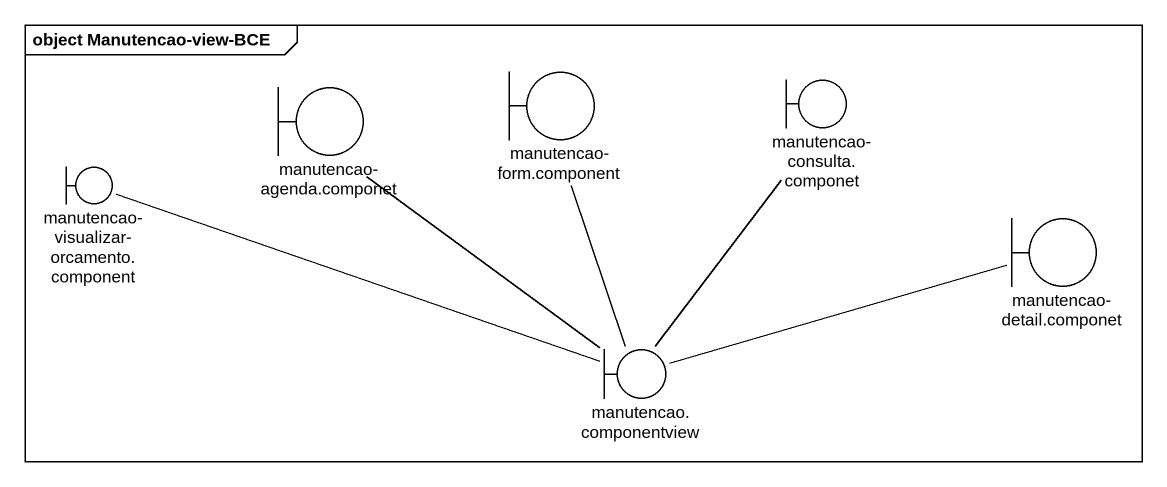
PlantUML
@startuml
mainframe object Manutencao-view-BCE
boundary "manutencao-agenda.componet" as manutencao_agenda_componet
boundary "manutencao-form.component" as manutencao_form_component
boundary "manutencao-consulta.componet" as manutencao_consulta_componet
boundary "manutencao-visualizar-orcamento.component" as manutencao_visualizar
boundary "manutencao-detail.componet" as manutencao_detail_componet
boundary "manutencao.componentview" as manutencao_componentview
manutencao_componentview -up- manutencao_agenda_componet
manutencao_componentview -up- manutencao_form_component
manutencao_componentview -up- manutencao_consulta_componet
manutencao_componentview -left- manutencao_visualizar
manutencao_componentview -right- manutencao_detail_componet
@enduml
